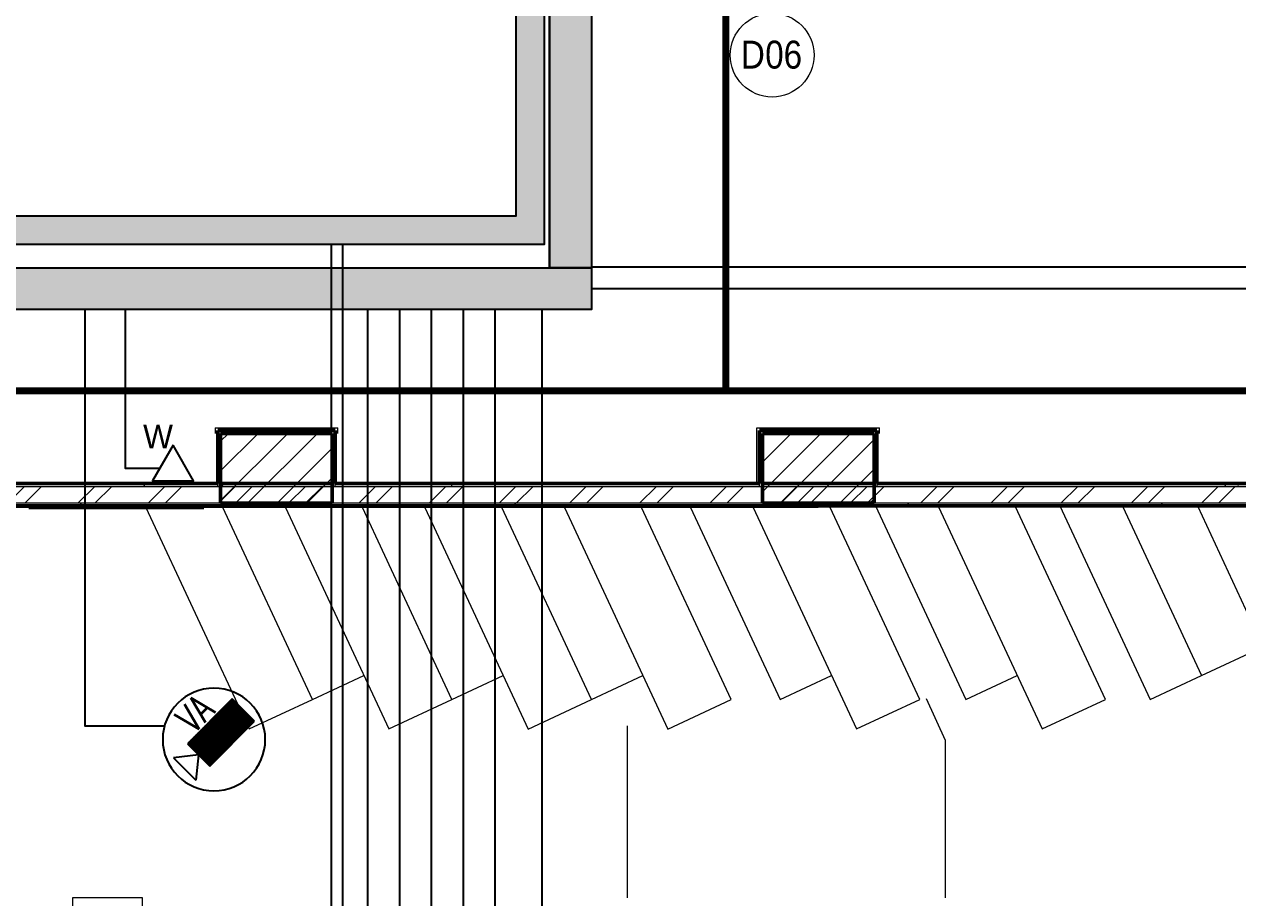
# Model space of a CAD drawing. Header units: millimetres. Extents: x -9358 to 257996, y -67499 to 9117.
# Drawn here: x 38754 to 47445, y -48173 to -41919 of the extents above; entities that cross this region are included whole.
import ezdxf
from ezdxf import colors
from ezdxf.entities.mleader import LeaderData, LeaderLine
from ezdxf.enums import TextEntityAlignment as Align
from ezdxf.math import Vec2, Vec3

# ---------------------------------------------------------------- set-up
doc = ezdxf.new("R2010")
doc.units = ezdxf.units.MM
doc.header["$LTSCALE"] = 1000
doc.linetypes.add('Grid Line', pattern=[22.225, 12.7, -3.175, 3.175, -3.175])
for name, color, linetype, lineweight in [('123', 2, 'Continuous', 9), ('A-COL-RFC-1', 8, 'Continuous', 9), ('A-COL-RFC-2', 8, 'Continuous', 50), ('A-FLR-PAT', 8, 'Continuous', 18), ('A-FRN', 8, 'Continuous', 9), ('A-LIN-10', 8, 'Continuous', 9), ('A-TYP-DOR', 8, 'Continuous', 0), ('A-WAL-CLD', 8, 'Continuous', 9), ('A-WAL-CMU', 8, 'Continuous', 50), ('A-WAL-LOW-30', 8, 'Continuous', 18), ('A-WAL-PAT-1', 8, 'Continuous', 9)]:
    doc.layers.add(name, color=color, linetype=linetype, lineweight=lineweight)
for name, color, linetype in [('CCTVNET', 6, 'Continuous'), ('DATANET', 4, 'Continuous'), ('E680T_SEC', 2, 'Continuous'), ('F POINT AGN', 7, 'Continuous'), ('FIBERNETW', 5, 'Continuous'), ('LC-CABLE -10', 4, 'Continuous'), ('LC-CABLE -20', 6, 'Continuous'), ('LC-T-OUTLET', 4, 'Continuous'), ('Route - rack1', 7, 'Continuous')]:
    doc.layers.add(name, color=color, linetype=linetype)
doc.styles.add('Arial_7', font='arial.ttf', dxfattribs={"width": 0.85, "height": 200})
doc.styles.add('ELEC', font='romant.shx', dxfattribs={"width": 0.8, "oblique": 15, "height": 0.18})
doc.styles.add('ROMANS', font='romans.shx', dxfattribs={"width": 0.75})
pattern_1 = [(0, (0, 0), (812.8, 203.2), [33.528, -576.072, 33.528, -576.072, -3251.2]), (0, (0, 0), (812.8, 203.2), [-1219.2, 33.528, -1185.672, 33.528, -576.072, -1422.4]), (0, (0, 0), (812.8, 203.2), [-3048, 33.528, -372.872, 33.528, -982.472]), (120, (304.8, 101.6), (-582.37636, 602.30545), [33.528, -576.072, 33.528, -576.072, -3251.2]), (120, (304.8, 101.6), (-582.37636, 602.30545), [-1219.2, 33.528, -1185.672, 33.528, -576.072, -1422.4]), (120, (304.8, 101.6), (-582.37636, 602.30545), [-3048, 33.528, -372.872, 33.528, -982.472]), (240, (406.4, 508), (-230.42364, -805.50545), [33.528, -576.072, 33.528, -576.072, -3251.2]), (240, (406.4, 508), (-230.42364, -805.50545), [-1219.2, 33.528, -1185.672, 33.528, -576.072, -1422.4]), (240, (406.4, 508), (-230.42364, -805.50545), [-3048, 33.528, -372.872, 33.528, -982.472])]
pattern_2 = [(45, (0, 0), (-251.4472, 251.4472), []), (45, (0, 381), (-251.4472, 251.4472), [])]
pattern_3 = [(45, (0, 0), (-106.066, 106.066), [])]

# ---------------------------------------------------------------- blocks, each defined once
blk = doc.blocks.new('Door Tag - Door Tag-41184-01-Ground Floor Plan')
at = {"layer": 'A-TYP-DOR'}
blk.add_circle((0, 0), 3, dxfattribs=at)
blk = doc.blocks.new('D-W')
at = {"color": 3, "elevation": 0}
blk.add_lwpolyline([(0, 254.5), (146.9, 0), (-146.9, 0), (0, 254.5)], dxfattribs=at)
at = {"layer": 'LC-T-OUTLET', "color": 2}
blk.add_attdef('W', (77.2, 236.3, 0), '', height=170, dxfattribs=at)
blk = doc.blocks.new('AV SYSTEM DOOM CAMERA')
h = blk.add_hatch()
h.set_pattern_fill('ANSI31', color=3)
h.set_pattern_definition([(45, (0, 0), (-0.08838835, 0.08838835), [])])
h.paths.add_polyline_path([(2.574, 221.703), (2.574, 219.435), (7.11, 219.435), (7.11, 221.703)])
at = {"color": 3}
for p, q in [((2.574, 219.435), (2.574, 221.703)), ((2.574, 221.703), (7.11, 221.703)), ((7.11, 221.703), (7.11, 219.435)), ((7.11, 220.569), (8.528, 221.703)), ((8.528, 221.703), (8.528, 219.435)), ((7.11, 220.569), (8.528, 219.435)), ((7.11, 219.435), (2.574, 219.435))]:
    blk.add_line(p, q, dxfattribs=at)
blk.add_circle((5.551, 220.569), 3.675, dxfattribs=at)
at = {"layer": 'E680T_SEC', "color": 3, "style": 'ROMANS', "width": 0.75}
blk.add_text('AV', height=2, dxfattribs=at).set_placement((5.195, 222.856), align=Align.MIDDLE_CENTER)
blk = doc.blocks.new('rest room123 - rest room-2161141-01-Ground Floor Furniture Plan')
at = {"layer": 'A-FRN'}
for p, q in [((40400, -48025), (40400, -54525)), ((40900, -48025), (40400, -48025)), ((40900, -54525), (40900, -48025)), ((40400, -54525), (40900, -54525))]:
    blk.add_line(p, q, dxfattribs=at)
blk = doc.blocks.new('rest room117 - rest room-2161393-01-Ground Floor Furniture Plan')
at = {"layer": 'A-FRN'}
for p, q in [((39623.8, -45230), (40363.7, -46816.9)), ((40816.9, -46605.6), (40175.5, -45230)), ((40363.7, -46816.9), (40816.9, -46605.6))]:
    blk.add_line(p, q, dxfattribs=at)
blk = doc.blocks.new('rest room118 - rest room-2161406-01-Ground Floor Furniture Plan')
at = {"layer": 'A-FRN'}
for p, q in [((40623.8, -45230), (41363.7, -46816.9)), ((41816.9, -46605.6), (41175.5, -45230)), ((40816.9, -46605.6), (41185.1, -46433.9)), ((41363.7, -46816.9), (41816.9, -46605.6))]:
    blk.add_line(p, q, dxfattribs=at)
blk = doc.blocks.new('rest room119 - rest room-2161432-01-Ground Floor Furniture Plan')
at = {"layer": 'A-FRN'}
for p, q in [((41622.6, -45230), (42362.8, -46817.4)), ((42815.9, -46606.1), (42174.3, -45230)), ((41816.9, -46605.6), (42184.2, -46434.3)), ((42362.8, -46817.4), (42815.9, -46606.1))]:
    blk.add_line(p, q, dxfattribs=at)
blk = doc.blocks.new('rest room120 - rest room-2161458-01-Ground Floor Furniture Plan')
at = {"layer": 'A-FRN'}
for p, q in [((42622.6, -45230), (43362.8, -46817.4)), ((43815.9, -46606.1), (43174.3, -45230)), ((42815.9, -46606.1), (43184.2, -46434.3)), ((43362.8, -46817.4), (43815.9, -46606.1))]:
    blk.add_line(p, q, dxfattribs=at)
blk = doc.blocks.new('rest room121 - rest room-2161484-01-Ground Floor Furniture Plan')
at = {"layer": 'A-FRN'}
for p, q in [((43525.5, -45230), (44166.9, -46605.6)), ((43973.8, -45230), (44713.7, -46816.9)), ((45166.9, -46605.6), (44525.5, -45230)), ((44166.9, -46605.6), (44535.1, -46433.9)), ((44713.7, -46816.9), (45166.9, -46605.6))]:
    blk.add_line(p, q, dxfattribs=at)
blk = doc.blocks.new('rest room122 - rest room-2161510-01-Ground Floor Furniture Plan')
at = {"layer": 'A-FRN'}
for p, q in [((44850.8, -45220), (45496.9, -46605.6)), ((45299.1, -45220), (45302.1, -45226.5)), ((45853.8, -45226.5), (45302.1, -45226.5)), ((45302.1, -45226.5), (46043.7, -46816.9)), ((45578, -45226.5), (45574.9, -45220)), ((46496.9, -46605.6), (45853.8, -45226.5)), ((45496.9, -46605.6), (45865.1, -46433.9)), ((46043.7, -46816.9), (46496.9, -46605.6))]:
    blk.add_line(p, q, dxfattribs=at)
blk = doc.blocks.new('rest room133 - rest room-2161536-01-Ground Floor Furniture Plan')
at = {"layer": 'A-FRN'}
for p, q in [((46170.8, -45220), (46816.9, -46605.6)), ((46619.1, -45220), (46622.1, -45226.5)), ((47161.2, -45226.5), (46622.1, -45226.5)), ((46622.1, -45226.5), (47185.1, -46433.9)), ((46898, -45226.5), (46894.9, -45220)), ((47627.9, -46227.4), (47161.2, -45226.5)), ((47185.1, -46433.9), (47627.9, -46227.4)), ((46816.9, -46605.6), (47185.1, -46433.9))]:
    blk.add_line(p, q, dxfattribs=at)
blk = doc.blocks.new('G')
at = {"layer": 'A-COL-RFC-1'}
h = blk.add_hatch(dxfattribs=at)
h.set_pattern_fill('FP_4', color=256, style=0, pattern_type=2)
h.set_pattern_definition(pattern_3)
h.paths.add_polyline_path([(40160, -45200), (40960, -45200), (40960, -44700), (40160, -44700)], flags=0)
h = blk.add_hatch(dxfattribs=at)
h.set_pattern_fill('FP_4', color=256, style=0, pattern_type=2)
h.set_pattern_definition(pattern_3)
h.paths.add_polyline_path([(44840, -45200), (44840, -44700), (44040, -44700), (44040, -45200), (44374, -45200)], flags=0)
at = {"layer": 'A-WAL-PAT-1'}
h = blk.add_hatch(dxfattribs=at)
h.set_pattern_fill('FP_2', color=256, style=0, pattern_type=2)
h.set_pattern_definition(pattern_1)
h.paths.add_polyline_path([(40960, -44700), (40980, -44700), (40980, -44680), (40140, -44680), (40140, -44700), (40441.5, -44700)], flags=0)
h = blk.add_hatch(dxfattribs=at)
h.set_pattern_fill('FP_2', color=256, style=0, pattern_type=2)
h.set_pattern_definition(pattern_1)
h.paths.add_polyline_path([(40160, -45080), (40160, -44700), (40140, -44700), (40140, -45080)], flags=0)
h = blk.add_hatch(dxfattribs=at)
h.set_pattern_fill('FP_1', color=256, style=0, pattern_type=2)
h.set_pattern_definition(pattern_2)
h.paths.add_polyline_path([(31955, -45200), (31955, -45080), (31040, -45080), (31040, -45200), (31593.4, -45200)], flags=0)
h.paths.add_polyline_path([(33559.6, -45200), (34980, -45200), (34980, -45080), (33555, -45080), (33555, -45200)], flags=0)
h.paths.add_polyline_path([(36580, -45200), (44440, -45200), (44440, -45080), (36580, -45080)], flags=0)
h = blk.add_hatch(dxfattribs=at)
h.set_pattern_fill('FP_2', color=256, style=0, pattern_type=2)
h.set_pattern_definition(pattern_1)
h.paths.add_polyline_path([(31060, -45080), (31660, -45080), (31660, -45060), (31060, -45060)], flags=0)
h.paths.add_polyline_path([(31680, -45080), (31955, -45080), (31955, -45060), (31680, -45060)], flags=0)
h.paths.add_polyline_path([(34051.2, -45080), (34450, -45080), (34450, -45060), (33850, -45060), (33850, -45080)], flags=0)
h.paths.add_polyline_path([(34470, -45080), (34980, -45080), (34980, -45060), (34470, -45060)], flags=0)
h.paths.add_polyline_path([(33559.6, -45080), (33830, -45080), (33830, -45060), (33555, -45060), (33555, -45080)], flags=0)
h.paths.add_polyline_path([(36580, -45080), (40140, -45080), (40140, -45060), (36580, -45060)], flags=0)
h.paths.add_polyline_path([(40160, -45080), (40960, -45080), (40960, -45060), (40160, -45060)], flags=0)
h.paths.add_polyline_path([(40980, -45080), (44020, -45080), (44020, -45060), (40980, -45060)], flags=0)
h.paths.add_polyline_path([(44040, -45080), (44440, -45080), (44440, -45060), (44040, -45060)], flags=0)
h = blk.add_hatch(dxfattribs=at)
h.set_pattern_fill('FP_2', color=256, style=0, pattern_type=2)
h.set_pattern_definition(pattern_1)
h.paths.add_polyline_path([(50670, -45080), (51530, -45080), (51530, -45060), (50670, -45060)], flags=0)
h.paths.add_polyline_path([(49070, -45080), (49070, -45060), (44860, -45060), (44860, -45080), (48306.5, -45080)], flags=0)
h.paths.add_polyline_path([(44440, -45080), (44840, -45080), (44840, -45060), (44440, -45060)], flags=0)
h = blk.add_hatch(dxfattribs=at)
h.set_pattern_fill('FP_1', color=256, style=0, pattern_type=2)
h.set_pattern_definition(pattern_2)
h.paths.add_polyline_path([(51730, -45200), (51730, -45199.7), (51550, -45199.7), (51550, -45080), (50670, -45080), (50670, -45200), (51255.9, -45200)], flags=0)
h.paths.add_polyline_path([(48810, -45200), (49070, -45200), (49070, -45080), (44440, -45080), (44440, -45200), (48306.5, -45200)], flags=0)
h = blk.add_hatch(dxfattribs=at)
h.set_pattern_fill('FP_2', color=256, style=0, pattern_type=2)
h.set_pattern_definition(pattern_1)
h.paths.add_polyline_path([(31040, -45220), (31955, -45220), (31955, -45200), (31040, -45200)], flags=0)
h.paths.add_polyline_path([(33980, -45220), (33980, -45200), (33555, -45200), (33555, -45220), (33960, -45220)], flags=0)
h.paths.add_polyline_path([(34980, -45220), (34980, -45200), (34100, -45200), (34100, -45220), (34542.7, -45220)], flags=0)
h.paths.add_polyline_path([(36580, -45220), (44440, -45220), (44440, -45200), (36580, -45200)], flags=0)
h = blk.add_hatch(dxfattribs=at)
h.set_pattern_fill('FP_2', color=256, style=0, pattern_type=2)
h.set_pattern_definition(pattern_1)
h.paths.add_polyline_path([(51730, -45220), (51730, -45200), (50670, -45200), (50670, -45220), (51255.9, -45220)], flags=0)
h.paths.add_polyline_path([(48970, -45220), (49070, -45220), (49070, -45200), (48970, -45200)], flags=0)
h.paths.add_polyline_path([(48306.5, -45220), (48810, -45220), (48810, -45200), (44440, -45200), (44440, -45220), (47323.4, -45220)], flags=0)
at = {"layer": 'A-COL-RFC-2'}
for p, q in [((40960, -44700), (40160, -44700)), ((40160, -44700), (40160, -45200)), ((40960, -45200), (40960, -44700)), ((44040, -44700), (44040, -45200)), ((44840, -44700), (44040, -44700)), ((44840, -45200), (44840, -44700)), ((40160, -45200), (40960, -45200)), ((44040, -45200), (44840, -45200))]:
    blk.add_line(p, q, dxfattribs=at)
at = {"layer": 'A-FLR-PAT'}
for p, q in [((45212.3, -46598.3), (45350, -46897.3)), ((43071.2, -46793.2), (43071.2, -48025)), ((45350, -46897.3), (45350, -48025))]:
    blk.add_line(p, q, dxfattribs=at)
at = {"layer": 'A-LIN-10'}
blk.add_line((40040, -45240), (38786.3, -45240), dxfattribs=at)
at = {"layer": 'A-WAL-CLD'}
for p, q in [((36580, -45080), (49070, -45080)), ((40140, -45080), (40140, -45060)), ((40160, -45080), (40160, -45060)), ((40960, -45080), (40960, -45060)), ((40980, -45080), (40980, -45060)), ((44020, -45080), (44020, -45060)), ((44040, -45080), (44040, -45060)), ((44840, -45060), (44840, -45080)), ((44860, -45060), (44860, -45080)), ((48830, -45200), (36580, -45200))]:
    blk.add_line(p, q, dxfattribs=at)
at = {"layer": 'A-WAL-CMU'}
for p, q in [((40980, -44680), (40140, -44680)), ((40140, -44680), (40140, -45060)), ((40160, -44700), (40960, -44700)), ((40160, -45060), (40160, -44700)), ((40960, -44700), (40960, -45060)), ((40980, -45060), (40980, -44680)), ((44020, -44680), (44020, -45060)), ((44860, -44680), (44020, -44680)), ((44040, -45060), (44040, -44700)), ((44040, -44700), (44840, -44700)), ((44840, -44700), (44840, -45060)), ((44860, -45060), (44860, -44680)), ((40140, -45060), (36580, -45060)), ((40960, -45060), (40160, -45060)), ((44020, -45060), (40980, -45060)), ((44840, -45060), (44040, -45060)), ((49070, -45060), (44860, -45060)), ((36580, -45220), (48810, -45220))]:
    blk.add_line(p, q, dxfattribs=at)
at = {"layer": 'A-WAL-LOW-30'}
for p, q in [((40120, -44660), (41000, -44660)), ((40120, -44660), (40120, -44700)), ((41000, -44700), (41000, -44660)), ((44000, -45050), (44000, -44660)), ((44000, -44660), (44880, -44660)), ((44880, -44700), (44880, -44660)), ((36580, -45050), (40120, -45050)), ((41000, -45050), (44000, -45050)), ((44440, -45230), (36580, -45230))]:
    blk.add_line(p, q, dxfattribs=at)
at = {"layer": 'A-FRN'}
for name, p in [('rest room117 - rest room-2161393-01-Ground Floor Furniture Plan', (0, 0)), ('rest room118 - rest room-2161406-01-Ground Floor Furniture Plan', (0, 0)), ('rest room119 - rest room-2161432-01-Ground Floor Furniture Plan', (0, 0)), ('rest room120 - rest room-2161458-01-Ground Floor Furniture Plan', (0, 0)), ('rest room121 - rest room-2161484-01-Ground Floor Furniture Plan', (0, 0)), ('rest room122 - rest room-2161510-01-Ground Floor Furniture Plan', (0, 0)), ('rest room133 - rest room-2161536-01-Ground Floor Furniture Plan', (0, 0)), ('rest room123 - rest room-2161141-01-Ground Floor Furniture Plan', (-1300, 0))]:
    blk.add_blockref(name, p, dxfattribs=at)
blk = doc.blocks.new('datatray')
at = {"layer": '123'}
h = blk.add_hatch(color=4, dxfattribs=at)
h.dxf.hatch_style = 1
h.paths.add_polyline_path([(302434, -43813.9), (311773, -43813.9), (311773, -43513.9), (311473, -43513.9), (301671, -43513.9), (301671, -38365), (301471, -38365), (301100, -38365), (301100, -38565), (301471, -38565), (301471, -43513.9), (287538, -43513.9), (287538, -38565), (287909, -38565), (287909, -38365), (287538, -38365), (287338, -38365), (287338, -43513.9), (277443, -43513.9), (277443, -4790), (277143, -4790), (277143, -43813.9), (301834, -43813.9), (301852.6, -52052), (299770, -52052), (299770, -52652), (301854, -52652), (302454, -52652)])
h.paths.add_polyline_path([(311773, -4790), (311473, -4790), (311473, -43513.9), (311773, -43513.9)])
at = {"layer": 'LC-CABLE -10', "color": 4}
for points in [[(311773, -4790), (311773, -43513.9), (311473, -43513.9), (311473, -4790), (311473, -43513.9), (311773, -43513.9), (311773, -43813.9), (302434, -43813.9), (302454, -52652), (301854, -52652), (299770, -52652), (299770, -52052), (301852.6, -52052), (301834, -43813.9), (277143, -43813.9), (277143, -43813.9), (277143, -43813.9), (277143, -4790)], [(301671, -38365), (301671, -43513.9), (311473, -43513.9)]]:
    blk.add_lwpolyline(points, dxfattribs=at)
blk = doc.blocks.new('cctvtray')
at = {"layer": '123'}
h = blk.add_hatch(color=6, dxfattribs=at)
h.dxf.hatch_style = 1
h.paths.add_polyline_path([(284943, -12220), (284743, -12220), (284743, -43145), (275445, -43145), (275445, -38101), (275245, -38101), (274888, -38101), (274888, -38301), (275245, -38301), (275245, -43145), (260742, -43145), (260742, -38301), (261099, -38301), (261099, -38101), (260742, -38101), (260542, -38101), (260542, -43145), (251189, -43145), (251189, -12220), (250989, -12220), (250989, -43345), (274640.3, -43345), (274640.3, -52552), (273168, -52552), (273168, -52752), (274840.3, -52752), (274840.3, -43345), (284947, -43345)])
at = {"layer": 'LC-CABLE -20'}
for points in [[(274840.3, -52752), (274840.3, -52752), (274840.3, -43345), (284947, -43345), (284947, -43345), (284947, -43345), (284943, -12220)], [(284743, -12220), (284743, -43145), (275445, -43145), (275445, -38101)]]:
    blk.add_lwpolyline(points, dxfattribs=at)
blk = doc.blocks.new('RACK1 - ROUTE')
at = {"layer": 'F POINT AGN', "color": 1, "const_width": 50}
blk.add_lwpolyline([(33216.4, -39182.4), (33216.4, -45739), (30074, -45739), (30074, -48938), (33831, -48938), (33831, -46097), (32618, -46097), (32618, -49892), (30452, -49892), (30452, -53094), (33429, -53094), (33429, -44212), (35742, -44212), (35742, -45666), (34623, -45666), (34623, -57341), (50943, -57341), (50943, -44543), (37950, -44543), (38801, -44543), (43778, -44543), (43778, -28172)], dxfattribs=at)

msp = doc.modelspace()

# ---------------------------------------------------------------- block references
msp.add_blockref('G', (0, -148.1))

# ---------------------------------------------------------------- next in the draw order: linework, layer by layer
at = {"layer": 'CCTVNET', "color": 3}
for points in [[(50102, -59099.6), (48293, -59099.6), (48293, -57219.1), (40955, -57219.1), (40955, -43489.5)], [(52474.3, -57549.6), (52474.3, -57139.1), (41035, -57139.1), (41035, -43489.5)]]:
    msp.add_lwpolyline(points, dxfattribs=at)
at = {"layer": 'DATANET', "color": 3}
for points in [[(50247, -53508.1), (50247, -43658), (42815, -43658)], [(39757.9, -46943.9), (39189, -46943.9), (39189, -43961.9)], [(39723.4, -45100.9), (39479.6, -45100.9), (39479.6, -43961.9)]]:
    msp.add_lwpolyline(points, dxfattribs=at)
at = {"layer": 'DATANET', "color": 3, "linetype": 'Grid Line'}
msp.add_lwpolyline([(42816, -43811.9), (48790.2, -43811.9), (48790.2, -44911.7)], dxfattribs=at)
at = {"layer": 'DATANET', "color": 3, "elevation": 0}
for points in [[(40600, -51493), (41443, -51493), (41443, -43961.9)], [(40673.5, -48842.2), (41215, -48842.2), (41215, -43961.9)], [(46026.5, -48867.2), (42464, -48867.2), (42464, -43961.9)]]:
    msp.add_lwpolyline(points, dxfattribs=at)
at = {"layer": 'DATANET', "color": 3, "ltscale": 50}
for points in [[(40701.5, -54782.7), (41671, -54782.7), (41671, -43961.9)], [(42426.5, -57330.9), (41899, -57330.9), (41899, -43961.9)], [(46026.5, -54775.5), (42127, -54783.4), (42127, -43961.9)]]:
    msp.add_lwpolyline(points, dxfattribs=at)

# ---------------------------------------------------------------- next in the draw order: block references
at = {"layer": 'A-TYP-DOR', "xscale": 99.99999999999991, "yscale": 99.99999999999991, "zscale": 99.99999999999991}
msp.add_blockref('Door Tag - Door Tag-41184-01-Ground Floor Plan', (44110, -42140), dxfattribs=at)
at = {"layer": 'CCTVNET'}
msp.add_blockref('cctvtray', (-242468.4, -148.1), dxfattribs=at)
at = {"layer": 'DATANET'}
msp.add_blockref('datatray', (-268957, -148.1), dxfattribs=at)
at = {"layer": 'DATANET', "color": 3}
ref = msp.add_blockref('D-W', (39820, -45188.1, 0), dxfattribs=dict(at, xscale=-1))
ref.add_attrib('W', 'W', (39604.5, -44955.1), dxfattribs={"layer": 'LC-T-OUTLET', "color": 3, "height": 170})
at = {"layer": 'DATANET', "color": 3, "xscale": -100, "yscale": 100, "zscale": 100, "rotation": 45.01873622085184}
msp.add_blockref('AV SYSTEM DOOM CAMERA', (56106.6, -62239.1), dxfattribs=at)
at = {"layer": 'Route - rack1', "color": 1}
msp.add_blockref('RACK1 - ROUTE', (0, 0), dxfattribs=at)

# ---------------------------------------------------------------- next in the draw order: texts
at = {"layer": 'A-TYP-DOR', "char_height": 200, "attachment_point": 1, "style": 'Arial_7'}
for s, insert, width in [('D', (43886.3, -42036.4), 211.245), ('06', (44060.6, -42036.4), 327.088)]:
    msp.add_mtext(s, dxfattribs=dict(at, insert=insert, width=width))

# ---------------------------------------------------------------- next in the draw order: leaders
at = {"layer": 'FIBERNETW', "color": 5}
ml = msp.add_multileader_mtext('Standard', dxfattribs=at)
ml.set_content('{\\C5;CABLE TRUNK (200X100X150mm) FOR FIBER OPTIC}', color=2, style='ELEC')
ml.set_leader_properties(color=5)
ml.build(insert=Vec2(0, 0))
ml.multileader.update_dxf_attribs({"text_left_attachment_type": 6, "text_right_attachment_type": 6, "dogleg_length": 1703.1, "arrow_head_size": 151.4})
ctx = ml.context
ctx.base_point, ctx.char_height, ctx.arrow_head_size, ctx.landing_gap_size, ctx.plane_origin = Vec3(22608.5, -41530.1), 227.107, 151.4, 22.7, Vec3(8817.5, -77243.8)
ctx.left_attachment, ctx.right_attachment = 6, 6
notes = []
notes.append((ctx, [(0, (1, 1, 0), (22430.9, -41530.1), (1, 0), 177.6, [(0, [(21962, -42861.9)], 0, [])])]))
ctx.mtext.insert, ctx.mtext.width, ctx.mtext.flow_direction = Vec3(22631.2, -41227.3), 213786.42, 5
for ctx, leaders in notes:
    for number, flags, end, landing, length, lines in leaders:
        leader = LeaderData()
        leader.index, (leader.has_last_leader_line, leader.has_dogleg_vector, leader.attachment_direction) = number, flags
        leader.last_leader_point, leader.dogleg_vector, leader.dogleg_length = Vec3(end), Vec3(landing), length
        for number, points, colour, breaks in lines:
            line = LeaderLine()
            line.index, line.vertices, line.color, line.breaks = number, Vec3.list(points), colors.encode_raw_color(colour), breaks
            leader.lines.append(line)
        ctx.leaders.append(leader)

doc.saveas('drawing.dxf')
